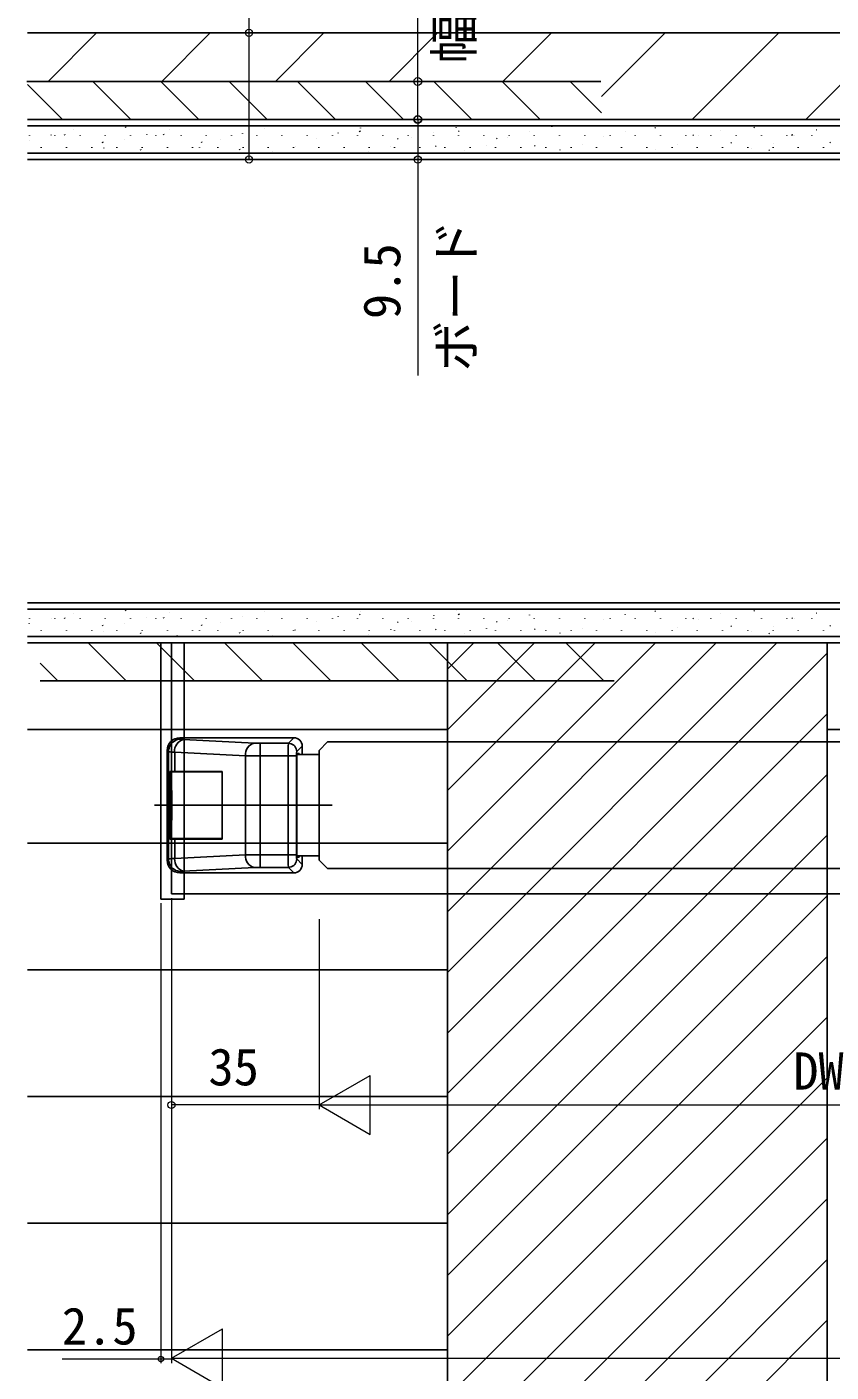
# Model space of a CAD drawing. Units: millimetres, scale not verified. Extents: x -525 to 525, y -784 to 780.
# Drawn here: x -111.5 to 79, y 161 to 479.7 of the extents above; entities that cross this region are included whole.
import ezdxf
from ezdxf.enums import TextEntityAlignment as Align

# ---------------------------------------------------------------- set-up
doc = ezdxf.new("R2010")
doc.units = ezdxf.units.MM
doc.header["$LTSCALE"] = 4
for name, color, linetype in [('0-3_YKK_12', 2, 'Continuous'), ('0-4_YKK_13', 4, 'Continuous'), ('0-7_YSS_K', 3, 'Continuous')]:
    doc.layers.add(name, color=color, linetype=linetype)
doc.layers.add('0-5_YKK_D', color=6, linetype='Continuous', lineweight=18)
doc.styles.add('ＭＳ ゴシック', font='')
doc.styles.get('ＭＳ ゴシック').set_extended_font_data('MS Gothic')

msp = doc.modelspace()

# ---------------------------------------------------------------- linework, layer by layer
at = {"layer": '0-3_YKK_12'}
for p, q in [((-77.277, 333.739), (-77.277, 274.239)), ((-42.277, 308.243), (-40.277, 310.243)), ((205.723, 310.243), (-40.277, 310.243)), ((-42.277, 308.243), (-42.277, 282.243)), ((-42.277, 307.243), (-42.277, 283.243)), ((-40.277, 280.243), (-42.277, 282.243)), ((205.723, 280.243), (-40.277, 280.243)), ((-77.277, 274.239), (435.211, 274.241))]:
    msp.add_line(p, q, dxfattribs=at)
at = {"layer": '0-4_YKK_13'}
for p, q in [((-79.777, 273.039), (-79.777, 333.739)), ((-74.277, 273.039), (-74.277, 333.739)), ((-75.281, 311.239), (-74.967, 310.925)), ((-48.275, 311.239), (-75.281, 311.239)), ((-74.384, 310.857), (-57.62, 309.978)), ((-56.206, 309.947), (-49.567, 309.947)), ((-56.206, 306.951), (-56.206, 309.947)), ((-49.567, 309.947), (-48.275, 311.239)), ((-46.277, 309.242), (-47.57, 307.95)), ((-46.277, 307.239), (-46.277, 309.242)), ((-77.963, 307.929), (-78.277, 308.244)), ((-78.277, 308.244), (-78.277, 282.235)), ((-77.963, 282.55), (-77.963, 307.929)), ((-59.742, 306.982), (-76.505, 307.861)), ((-76.505, 307.861), (-76.505, 303.239)), ((-59.742, 283.497), (-59.742, 306.982)), ((-49.616, 306.951), (-56.206, 306.951)), ((-56.206, 306.951), (-56.206, 283.528)), ((-49.616, 283.528), (-49.616, 306.951)), ((-42.277, 307.239), (-47.619, 307.239)), ((-47.588, 307.489), (-47.588, 282.989)), ((-47.037, 307.489), (-47.588, 307.489)), ((-47.037, 307.239), (-47.037, 307.489)), ((-76.505, 303.239), (-77.648, 303.239)), ((-77.648, 287.239), (-77.648, 303.239)), ((-76.33, 303.139), (-77.418, 303.139)), ((-77.418, 298.739), (-77.418, 303.139)), ((-76.505, 303.239), (-65.277, 303.239)), ((-65.277, 303.139), (-76.33, 303.139)), ((-65.277, 303.239), (-65.277, 287.239)), ((-65.277, 287.339), (-65.277, 303.139)), ((-81.277, 295.239), (-39.209, 295.239)), ((-77.648, 287.239), (-76.505, 287.239)), ((-76.33, 287.339), (-77.418, 287.339)), ((-76.505, 287.239), (-76.505, 282.618)), ((-65.277, 287.239), (-76.505, 287.239)), ((-65.277, 287.339), (-76.33, 287.339)), ((-78.277, 282.235), (-77.963, 282.55)), ((-76.505, 282.618), (-59.742, 283.497)), ((-57.62, 280.501), (-74.384, 279.622)), ((-56.206, 283.528), (-49.616, 283.528)), ((-56.206, 280.532), (-56.206, 283.528)), ((-49.567, 280.532), (-56.206, 280.532)), ((-49.616, 283.528), (-47.619, 283.528)), ((-48.275, 279.239), (-49.567, 280.532)), ((-47.57, 282.529), (-46.277, 281.237)), ((-46.277, 281.237), (-46.277, 283.239)), ((-74.967, 279.554), (-75.281, 279.239)), ((-75.281, 279.239), (-48.275, 279.239)), ((-79.777, 273.039), (-74.277, 273.039))]:
    msp.add_line(p, q, dxfattribs=at)
for points in [[(-77.963, 307.929), (-77.931, 308.355), (-77.84, 308.772), (-77.69, 309.172), (-77.485, 309.546), (-77.228, 309.888), (-76.926, 310.19), (-76.584, 310.447), (-76.21, 310.652), (-75.81, 310.802), (-75.393, 310.894), (-74.967, 310.925)], [(-49.567, 309.947), (-49.221, 309.916), (-48.885, 309.825), (-48.57, 309.678), (-48.285, 309.478), (-48.039, 309.232), (-47.839, 308.947), (-47.691, 308.632), (-47.601, 308.296), (-47.57, 307.95)], [(-49.616, 306.951), (-47.619, 306.951), (-47.619, 283.528)], [(-47.619, 283.239), (-42.277, 283.239), (-42.277, 307.239)], [(-77.193, 291.739), (-77.193, 298.739), (-77.418, 298.739)], [(-77.418, 287.339), (-77.418, 291.739), (-77.193, 291.739)], [(-74.967, 279.554), (-75.393, 279.585), (-75.81, 279.677), (-76.21, 279.827), (-76.584, 280.032), (-76.926, 280.289), (-77.228, 280.591), (-77.485, 280.933), (-77.69, 281.307), (-77.84, 281.707), (-77.931, 282.124), (-77.963, 282.55)], [(-49.567, 280.532), (-49.221, 280.563), (-48.885, 280.654), (-48.57, 280.801), (-48.285, 281.001), (-48.039, 281.247), (-47.839, 281.532), (-47.691, 281.847), (-47.601, 282.183), (-47.57, 282.529)], [(-47.588, 282.989), (-47.037, 282.989), (-47.037, 283.239)]]:
    msp.add_lwpolyline(points, dxfattribs=at)
for centre, radius, start, end in [((-75.283, 308.245), 2.994, 89.96782, 180.03218), ((-73.764, 308.168), 2.759, 102.98938, 186.40774), ((-74.43, 312.977), 2.121, 255.33304, 271.24019), ((-57, 307.29), 2.759, 102.98938, 186.40774), ((-56.289, 338.725), 28.778, 267.34813, 270.16471), ((-5.436, 307.717), 44.187, 177.1073, 180.99321), ((-48.273, 309.243), 1.996, 359.96796, 90.03204), ((-76.715, 318.915), 11.057, 263.52066, 271.0879), ((-56.453, 482.189), 175.238, 268.92448, 270.08052), ((-42.199, 307.182), 5.425, 171.86503, 182.44066), ((-75.283, 282.234), 2.994, 179.96782, 270.03218), ((-76.538, 267.792), 14.826, 89.87498, 95.51645), ((-73.658, 282.385), 2.857, 175.32403, 255.27885), ((-56.895, 283.264), 2.857, 175.32403, 255.27885), ((-56.377, 99.557), 183.971, 89.94692, 91.04808), ((-56.289, 251.754), 28.778, 89.83529, 92.65187), ((3.141, 282.904), 52.761, 179.32261, 182.57688), ((-48.273, 281.236), 1.996, 269.96796, 0.03204), ((-42.199, 283.297), 5.425, 177.55934, 188.13497), ((-74.43, 277.502), 2.121, 88.75981, 104.66696)]:
    msp.add_arc(centre, radius, start, end, dxfattribs=at)
at = {"layer": '0-5_YKK_D'}
for p, q in [((-30.889, 466.739), (-17.889, 466.739)), ((-32.889, 457.739), (-17.889, 457.739)), ((-30.889, 457.739), (-17.889, 457.739)), ((-32.889, 448.239), (-17.889, 448.239)), ((-79.777, 272.039), (-79.777, 163.039)), ((-77.277, 273.239), (-77.277, 163.039)), ((-77.277, 268.239), (-77.277, 163.239)), ((-77.277, 268.239), (-77.277, 223.24)), ((-42.277, 268.24), (-42.277, 223.24)), ((-42.277, 268.24), (-42.277, 223.24)), ((-42.277, 224.24), (-30.153, 231.24)), ((-30.153, 217.24), (-30.153, 231.24)), ((-42.277, 224.24), (-77.277, 224.24)), ((-42.277, 224.24), (-30.153, 217.24)), ((-42.277, 224.24), (-18.029, 224.24)), ((-28.277, 224.24), (193.723, 224.24)), ((-77.277, 164.239), (-65.153, 171.239)), ((-65.153, 157.239), (-65.153, 171.239)), ((-77.277, 164.239), (-65.153, 157.239)), ((-77.277, 164.239), (-53.029, 164.239)), ((-63.277, 164.239), (435.711, 164.239))]:
    msp.add_line(p, q, dxfattribs=at)
for points in [[(-58.889, 448.239), (-58.889, 478.239), (-58.889, 534.276)], [(-18.889, 457.739), (-18.889, 466.739), (-18.889, 506.439)], [(-18.889, 457.739), (-18.889, 448.239), (-18.889, 397.112)], [(-77.277, 164.039), (-79.777, 164.039), (-103.155, 164.039)]]:
    msp.add_lwpolyline(points, dxfattribs=at)
for centre, radius in [((-58.889, 478.239), 0.85), ((-18.889, 466.739), 0.925), ((-18.889, 457.739), 0.925), ((-18.889, 457.739), 0.85), ((-58.889, 448.239), 0.85), ((-18.889, 448.239), 0.85), ((-77.277, 224.24), 0.85), ((-79.777, 164.039), 0.637)]:
    msp.add_circle(centre, radius, dxfattribs=at)
at = {"layer": '0-7_YSS_K'}
for p, q in [((214.223, 478.239), (-111.366, 478.239)), ((-106.507, 466.741), (-95.009, 478.239)), ((-79.567, 466.741), (-68.068, 478.239)), ((-52.627, 466.741), (-41.128, 478.239)), ((-25.686, 466.74), (-14.187, 478.239)), ((1.254, 466.74), (12.754, 478.239)), ((24.642, 463.187), (39.695, 478.239)), ((46.135, 457.739), (66.635, 478.239)), ((73.076, 457.739), (93.576, 478.239)), ((-111.521, 466.739), (24.486, 466.739)), ((-103.081, 457.739), (-111.366, 466.024)), ((-86.916, 457.739), (-95.916, 466.739)), ((-70.752, 457.739), (-79.752, 466.739)), ((-54.587, 457.739), (-63.587, 466.739)), ((-38.423, 457.739), (-47.423, 466.739)), ((-22.259, 457.739), (-31.259, 466.739)), ((-6.094, 457.739), (-15.094, 466.739)), ((10.07, 457.739), (1.07, 466.739)), ((24.642, 459.333), (17.235, 466.739)), ((192.223, 456.239), (-111.366, 456.239)), ((-88.084, 455.844), (-88.195, 456.011)), ((-9.807, 455.862), (-9.813, 455.88)), ((12.867, 456.015), (12.86, 456.034)), ((32.223, 457.739), (193.723, 457.739)), ((35.54, 456.168), (35.533, 456.187)), ((37.401, 455.669), (37.291, 455.836)), ((60.861, 455.741), (60.75, 455.908)), ((-110.982, 452.759), (-110.989, 452.777)), ((-110.881, 453.901), (-110.881, 454.001)), ((-105.758, 454.051), (-105.765, 454.069)), ((-104.901, 453.901), (-104.901, 454.001)), ((-102.537, 454.003), (-102.647, 454.17)), ((-100.5, 455.248), (-100.507, 455.267)), ((-98.921, 453.901), (-98.921, 454.001)), ((-92.941, 453.901), (-92.941, 454.001)), ((-88.309, 452.912), (-88.316, 452.931)), ((-86.961, 453.901), (-86.961, 454.001)), ((-83.085, 454.204), (-83.091, 454.223)), ((-80.981, 453.901), (-80.981, 454.001)), ((-79.078, 454.075), (-79.188, 454.242)), ((-77.827, 455.402), (-77.833, 455.42)), ((-75.001, 453.901), (-75.001, 454.001)), ((-69.021, 453.901), (-69.021, 454.001)), ((-65.636, 453.065), (-65.642, 453.084)), ((-63.041, 453.901), (-63.041, 454.001)), ((-60.411, 454.357), (-60.418, 454.376)), ((-57.061, 453.901), (-57.061, 454.001)), ((-55.153, 455.555), (-55.16, 455.574)), ((-51.081, 453.901), (-51.081, 454.001)), ((-45.101, 453.901), (-45.101, 454.001)), ((-42.962, 453.218), (-42.969, 453.237)), ((-39.121, 453.901), (-39.121, 454.001)), ((-37.738, 454.51), (-37.745, 454.529)), ((-33.141, 453.901), (-33.141, 454.001)), ((-32.568, 454.836), (-32.678, 455.003)), ((-32.48, 455.708), (-32.487, 455.727)), ((-27.161, 453.901), (-27.161, 454.001)), ((-23.561, 453.067), (-23.672, 453.234)), ((-21.181, 453.901), (-21.181, 454.001)), ((-20.289, 453.372), (-20.296, 453.391)), ((-15.201, 453.901), (-15.201, 454.001)), ((-15.065, 454.664), (-15.071, 454.683)), ((-9.221, 453.901), (-9.221, 454.001)), ((-9.109, 454.908), (-9.219, 455.075)), ((-3.241, 453.901), (-3.241, 454.001)), ((-0.102, 453.139), (-0.213, 453.306)), ((2.384, 453.525), (2.378, 453.544)), ((2.739, 453.901), (2.739, 454.001)), ((7.609, 454.817), (7.602, 454.836)), ((8.719, 453.901), (8.719, 454.001)), ((14.699, 453.901), (14.699, 454.001)), ((20.679, 453.901), (20.679, 454.001)), ((25.058, 453.678), (25.051, 453.697)), ((26.659, 453.901), (26.659, 454.001)), ((30.282, 454.97), (30.275, 454.989)), ((32.639, 453.901), (32.639, 454.001)), ((38.619, 453.901), (38.619, 454.001)), ((44.599, 453.901), (44.599, 454.001)), ((46.408, 453.9), (46.297, 454.067)), ((47.731, 453.832), (47.724, 453.851)), ((50.579, 453.901), (50.579, 454.001)), ((52.955, 455.124), (52.949, 455.143)), ((56.559, 453.901), (56.559, 454.001)), ((62.539, 453.901), (62.539, 454.001)), ((68.519, 453.901), (68.519, 454.001)), ((69.867, 453.972), (69.757, 454.139)), ((70.404, 453.985), (70.398, 454.004)), ((74.499, 453.901), (74.499, 454.001)), ((75.629, 455.277), (75.622, 455.296)), ((-111.366, 449.739), (185.723, 449.739)), ((-108.131, 451.051), (-108.131, 451.151)), ((-102.151, 451.051), (-102.151, 451.151)), ((-98.557, 449.762), (-98.564, 449.781)), ((-96.171, 451.051), (-96.171, 451.151)), ((-93.531, 452.234), (-93.641, 452.401)), ((-93.3, 450.96), (-93.306, 450.979)), ((-90.191, 451.051), (-90.191, 451.151)), ((-84.524, 450.465), (-84.635, 450.632)), ((-84.211, 451.051), (-84.211, 451.151)), ((-78.231, 451.051), (-78.231, 451.151)), ((-75.884, 449.915), (-75.891, 449.934)), ((-72.251, 451.051), (-72.251, 451.151)), ((-70.626, 451.113), (-70.633, 451.132)), ((-70.071, 452.306), (-70.182, 452.473)), ((-66.271, 451.051), (-66.271, 451.151)), ((-61.065, 450.537), (-61.175, 450.704)), ((-60.291, 451.051), (-60.291, 451.151)), ((-54.311, 451.051), (-54.311, 451.151)), ((-53.211, 450.069), (-53.217, 450.088)), ((-48.331, 451.051), (-48.331, 451.151)), ((-47.953, 451.267), (-47.96, 451.285)), ((-42.351, 451.051), (-42.351, 451.151)), ((-36.371, 451.051), (-36.371, 451.151)), ((-30.537, 450.222), (-30.544, 450.241)), ((-30.391, 451.051), (-30.391, 451.151)), ((-25.28, 451.42), (-25.286, 451.439)), ((-24.411, 451.051), (-24.411, 451.151)), ((-18.431, 451.051), (-18.431, 451.151)), ((-14.555, 451.298), (-14.665, 451.465)), ((-12.451, 451.051), (-12.451, 451.151)), ((-7.864, 450.375), (-7.871, 450.394)), ((-6.471, 451.051), (-6.471, 451.151)), ((-2.606, 451.573), (-2.613, 451.592)), ((-0.491, 451.051), (-0.491, 451.151)), ((5.489, 451.051), (5.489, 451.151)), ((8.904, 451.37), (8.794, 451.537)), ((11.469, 451.051), (11.469, 451.151)), ((14.809, 450.529), (14.803, 450.548)), ((17.449, 451.051), (17.449, 451.151)), ((17.819, 449.739), (17.8, 449.768)), ((20.067, 451.726), (20.06, 451.745)), ((23.429, 451.051), (23.429, 451.151)), ((29.409, 451.051), (29.409, 451.151)), ((35.389, 451.051), (35.389, 451.151)), ((37.483, 450.682), (37.476, 450.701)), ((41.369, 451.051), (41.369, 451.151)), ((42.74, 451.88), (42.734, 451.899)), ((47.349, 451.051), (47.349, 451.151)), ((53.329, 451.051), (53.329, 451.151)), ((55.414, 452.131), (55.304, 452.298)), ((59.309, 451.051), (59.309, 451.151)), ((60.156, 450.835), (60.149, 450.854)), ((64.421, 450.362), (64.31, 450.529)), ((65.289, 451.051), (65.289, 451.151)), ((65.414, 452.033), (65.407, 452.052)), ((71.269, 451.051), (71.269, 451.151)), ((77.249, 451.051), (77.249, 451.151)), ((78.873, 452.203), (78.763, 452.37)), ((-111.366, 448.239), (171.334, 448.239)), ((181.223, 448.239), (-111.366, 448.239)), ((-111.366, 343.239), (181.223, 343.239)), ((185.723, 341.739), (-111.366, 341.739)), ((-88.084, 341.344), (-88.195, 341.511)), ((-55.153, 341.055), (-55.16, 341.074)), ((-32.48, 341.208), (-32.487, 341.227)), ((-9.807, 341.362), (-9.813, 341.38)), ((12.867, 341.515), (12.86, 341.534)), ((35.54, 341.668), (35.533, 341.687)), ((37.401, 341.169), (37.291, 341.336)), ((60.861, 341.241), (60.75, 341.408)), ((-110.982, 338.259), (-110.989, 338.277)), ((-110.881, 339.401), (-110.881, 339.501)), ((-105.758, 339.551), (-105.765, 339.569)), ((-104.901, 339.401), (-104.901, 339.501)), ((-102.537, 339.503), (-102.647, 339.67)), ((-100.5, 340.748), (-100.507, 340.767)), ((-98.921, 339.401), (-98.921, 339.501)), ((-93.531, 337.734), (-93.641, 337.901)), ((-92.941, 339.401), (-92.941, 339.501)), ((-88.309, 338.412), (-88.316, 338.431)), ((-86.961, 339.401), (-86.961, 339.501)), ((-83.085, 339.704), (-83.091, 339.723)), ((-80.981, 339.401), (-80.981, 339.501)), ((-79.078, 339.575), (-79.188, 339.742)), ((-77.827, 340.902), (-77.833, 340.92)), ((-75.001, 339.401), (-75.001, 339.501)), ((-70.071, 337.806), (-70.182, 337.973)), ((-69.021, 339.401), (-69.021, 339.501)), ((-65.636, 338.565), (-65.642, 338.584)), ((-63.041, 339.401), (-63.041, 339.501)), ((-60.411, 339.857), (-60.418, 339.876)), ((-57.061, 339.401), (-57.061, 339.501)), ((-51.081, 339.401), (-51.081, 339.501)), ((-45.101, 339.401), (-45.101, 339.501)), ((-42.962, 338.718), (-42.969, 338.737)), ((-39.121, 339.401), (-39.121, 339.501)), ((-37.738, 340.01), (-37.745, 340.029)), ((-33.141, 339.401), (-33.141, 339.501)), ((-32.568, 340.336), (-32.678, 340.503)), ((-27.161, 339.401), (-27.161, 339.501)), ((-23.561, 338.567), (-23.672, 338.734)), ((-21.181, 339.401), (-21.181, 339.501)), ((-20.289, 338.872), (-20.296, 338.891)), ((-15.201, 339.401), (-15.201, 339.501)), ((-15.065, 340.164), (-15.071, 340.183)), ((-9.221, 339.401), (-9.221, 339.501)), ((-9.109, 340.408), (-9.219, 340.575)), ((-3.241, 339.401), (-3.241, 339.501)), ((-0.102, 338.639), (-0.213, 338.806)), ((2.384, 339.025), (2.378, 339.044)), ((2.739, 339.401), (2.739, 339.501)), ((7.609, 340.317), (7.602, 340.336)), ((8.719, 339.401), (8.719, 339.501)), ((14.699, 339.401), (14.699, 339.501)), ((20.679, 339.401), (20.679, 339.501)), ((25.058, 339.178), (25.051, 339.197)), ((26.659, 339.401), (26.659, 339.501)), ((30.282, 340.47), (30.275, 340.489)), ((32.639, 339.401), (32.639, 339.501)), ((38.619, 339.401), (38.619, 339.501)), ((44.599, 339.401), (44.599, 339.501)), ((46.408, 339.4), (46.297, 339.567)), ((47.731, 339.332), (47.724, 339.351)), ((50.579, 339.401), (50.579, 339.501)), ((52.955, 340.624), (52.949, 340.643)), ((56.559, 339.401), (56.559, 339.501)), ((62.539, 339.401), (62.539, 339.501)), ((68.519, 339.401), (68.519, 339.501)), ((69.867, 339.472), (69.757, 339.639)), ((70.404, 339.485), (70.398, 339.504)), ((74.499, 339.401), (74.499, 339.501)), ((75.629, 340.777), (75.622, 340.796)), ((78.873, 337.703), (78.763, 337.87)), ((-111.366, 335.239), (192.223, 335.239)), ((-108.131, 336.551), (-108.131, 336.651)), ((-102.151, 336.551), (-102.151, 336.651)), ((-98.557, 335.262), (-98.564, 335.281)), ((-96.171, 336.551), (-96.171, 336.651)), ((-93.3, 336.46), (-93.306, 336.479)), ((-90.191, 336.551), (-90.191, 336.651)), ((-84.524, 335.965), (-84.635, 336.132)), ((-84.211, 336.551), (-84.211, 336.651)), ((-78.231, 336.551), (-78.231, 336.651)), ((-75.884, 335.415), (-75.891, 335.434)), ((-72.251, 336.551), (-72.251, 336.651)), ((-70.626, 336.613), (-70.633, 336.632)), ((-66.271, 336.551), (-66.271, 336.651)), ((-61.065, 336.037), (-61.175, 336.204)), ((-60.291, 336.551), (-60.291, 336.651)), ((-54.311, 336.551), (-54.311, 336.651)), ((-53.211, 335.569), (-53.217, 335.588)), ((-48.331, 336.551), (-48.331, 336.651)), ((-47.953, 336.767), (-47.96, 336.785)), ((-42.351, 336.551), (-42.351, 336.651)), ((-36.371, 336.551), (-36.371, 336.651)), ((-30.537, 335.722), (-30.544, 335.741)), ((-30.391, 336.551), (-30.391, 336.651)), ((-25.28, 336.92), (-25.286, 336.939)), ((-24.411, 336.551), (-24.411, 336.651)), ((-18.431, 336.551), (-18.431, 336.651)), ((-14.555, 336.798), (-14.665, 336.965)), ((-12.451, 336.551), (-12.451, 336.651)), ((-7.864, 335.875), (-7.871, 335.894)), ((-6.471, 336.551), (-6.471, 336.651)), ((-2.606, 337.073), (-2.613, 337.092)), ((-0.491, 336.551), (-0.491, 336.651)), ((5.489, 336.551), (5.489, 336.651)), ((8.904, 336.87), (8.794, 337.037)), ((11.469, 336.551), (11.469, 336.651)), ((14.809, 336.029), (14.803, 336.048)), ((17.449, 336.551), (17.449, 336.651)), ((17.819, 335.239), (17.8, 335.268)), ((20.067, 337.226), (20.06, 337.245)), ((23.429, 336.551), (23.429, 336.651)), ((29.409, 336.551), (29.409, 336.651)), ((35.389, 336.551), (35.389, 336.651)), ((37.483, 336.182), (37.476, 336.201)), ((41.369, 336.551), (41.369, 336.651)), ((42.74, 337.38), (42.734, 337.399)), ((47.349, 336.551), (47.349, 336.651)), ((53.329, 336.551), (53.329, 336.651)), ((55.414, 337.631), (55.304, 337.798)), ((59.309, 336.551), (59.309, 336.651)), ((60.156, 336.335), (60.149, 336.354)), ((64.421, 335.862), (64.31, 336.029)), ((65.289, 336.551), (65.289, 336.651)), ((65.414, 337.533), (65.407, 337.552)), ((71.269, 336.551), (71.269, 336.651)), ((77.249, 336.551), (77.249, 336.651)), ((-111.366, 333.739), (193.723, 333.739)), ((-87.988, 324.739), (-96.988, 333.739)), ((-71.824, 324.739), (-80.824, 333.739)), ((-55.659, 324.739), (-64.659, 333.739)), ((-39.495, 324.739), (-48.495, 333.739)), ((-23.33, 324.739), (-32.33, 333.739)), ((-7.166, 324.739), (-16.166, 333.739)), ((-11.874, 333.739), (-11.874, 29.167)), ((-11.874, 327.501), (-5.636, 333.739)), ((-11.874, 313.132), (8.733, 333.739)), ((-11.874, 298.764), (23.101, 333.739)), ((-11.874, 284.395), (37.47, 333.739)), ((-11.874, 270.027), (51.838, 333.739)), ((-11.874, 255.659), (66.207, 333.739)), ((8.999, 324.739), (-0.001, 333.739)), ((25.163, 324.739), (16.163, 333.739)), ((193.723, 333.739), (32.223, 333.739)), ((78.126, 333.739), (78.126, 29.167)), ((-104.153, 324.739), (-108.366, 328.952)), ((-11.874, 241.29), (78.126, 331.29)), ((-108.366, 324.739), (27.642, 324.739)), ((-11.874, 226.922), (78.126, 316.922)), ((-11.874, 313.239), (-111.366, 313.239)), ((214.223, 313.239), (78.126, 313.239)), ((-11.874, 212.553), (78.126, 302.553)), ((-11.874, 198.185), (78.126, 288.185)), ((-11.874, 286.236), (-111.366, 286.236)), ((-11.874, 183.816), (78.126, 273.816)), ((-11.874, 169.448), (78.126, 259.448)), ((-11.874, 256.236), (-111.366, 256.236)), ((-11.874, 155.08), (78.126, 245.08)), ((-11.874, 140.711), (78.126, 230.711)), ((-11.874, 226.236), (-111.366, 226.236)), ((-11.874, 126.343), (78.126, 216.343)), ((-11.874, 111.974), (78.126, 201.974)), ((-11.874, 196.236), (-111.366, 196.236)), ((-11.874, 97.606), (78.126, 187.606)), ((-11.874, 83.238), (78.126, 173.238)), ((-11.874, 166.236), (-111.366, 166.236))]:
    msp.add_line(p, q, dxfattribs=at)
for points in [[(-111.366, 457.739), (193.723, 457.739), (193.723, 333.739), (-111.366, 333.739)], [(79.223, 448.239), (184.223, 448.239), (184.223, 343.239), (-111.366, 343.239)]]:
    msp.add_lwpolyline(points, dxfattribs=at)

# ---------------------------------------------------------------- texts
at = {"layer": '0-5_YKK_D', "style": 'ＭＳ ゴシック'}
for s, p in [('幅木', (-3.275, 470.985)), ('ボード', (-2.798, 397.999)), ('9.5', (-20.389, 410.442))]:
    msp.add_text(s, height=8.798, rotation=90, dxfattribs=at).set_placement(p, align=Align.BOTTOM_LEFT)
for s, p in [('35', (-68.505, 226.24)), ('DW', (70.075, 225.24)), ('2.5', (-103.241, 164.839))]:
    msp.add_text(s, height=8.798, dxfattribs=at).set_placement(p, align=Align.BOTTOM_LEFT)

doc.saveas('drawing.dxf')
